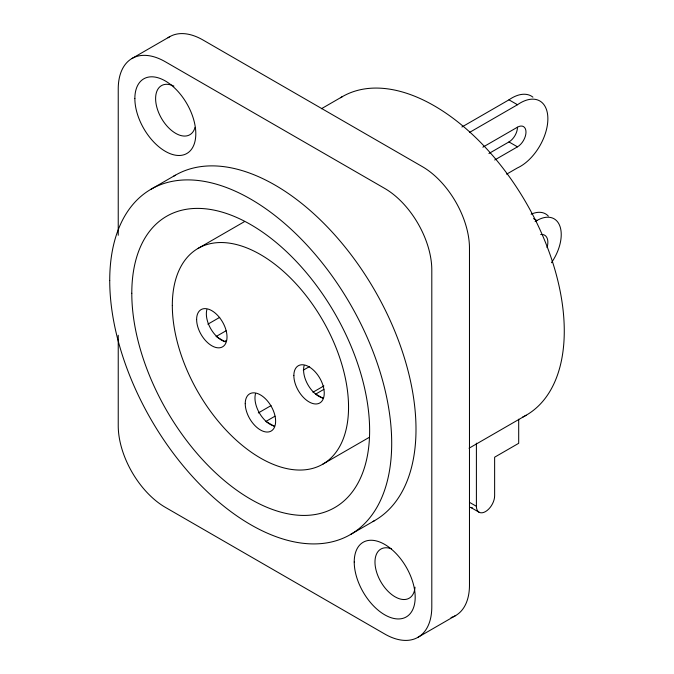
<?xml version="1.0" encoding="UTF-8"?>
<svg xmlns="http://www.w3.org/2000/svg" width="674" height="674" viewBox="0 0 674 674"><rect width="100%" height="100%" fill="white"/><g stroke="black" fill="none" stroke-linecap="round" stroke-linejoin="round"><path stroke-width="1.01" d="M132.028 58.461L169.705 36.708M151.018 189.242L175.324 175.206M321.414 108.733L342.274 96.685M198.122 248.377L244.435 221.645M461.909 126.998L508.971 99.828A38.89 22.453 -60 0 1 532.923 97.166M469.517 132.433L517.48 104.74A38.89 22.453 -60 0 1 547.869 118.776A38.89 22.453 -60 0 1 517.48 167.893L506.621 174.162M482.845 147.193L517.48 127.192A12.031 6.942 -60 0 1 525.99 132.104A12.031 6.942 -60 0 1 517.48 146.839L494.691 159.999M488.92 153.512L508.971 141.928A12.031 6.942 -60 0 0 517.48 127.192M207.87 324.194L219.716 317.353M216.068 336.537L226.051 330.782M226.397 340.404L224.577 341.448L216.918 337.034M535.105 221.569L536.925 220.516A34.374 19.849 -60 0 1 560.001 226.439A34.374 19.849 -60 0 1 551.442 262.725M303.275 370.152L309.652 366.471M258.302 412.96L271.066 405.588M312.955 392.234L323.891 385.916M274.975 416.203L265.901 421.444L274.411 426.356M323.891 389.361L315.735 394.079L323.385 398.494M322.736 464.209L369.04 437.477M469.045 448.218L526.183 415.226M350.396 534.575L374.702 520.547M418.006 637.292L455.683 615.539M508.971 99.828L517.48 104.74M508.971 141.928L517.48 146.839M533.522 218.553L536.925 220.516M469.593 502.391L476.4 506.317A12.89 7.439 -60 0 0 485.516 511.583A12.89 7.439 -60 0 0 494.632 495.794L494.632 457.199L518.694 443.307L518.694 419.211M479.071 512.223L470.562 507.311A12.89 7.439 -60 0 0 472.449 507.893M476.4 443.163L476.4 506.317M118.236 235.26L118.236 88.951A66.6 38.452 60 0 1 165.332 61.764L384.702 188.417A66.6 38.452 60 0 1 431.798 269.988L431.798 606.802A66.6 38.452 60 0 1 384.702 633.99L165.332 507.337A66.6 38.452 60 0 1 118.236 425.766L118.236 335.248M540.666 234.56A15.468 8.931 -60 0 1 547.035 247.585M531.137 214.214A34.374 19.849 -60 0 1 548.333 216.084M322.703 397.963A21.484 12.402 60 0 1 304.092 365.738M340.522 97.738A183.909 106.18 60 0 1 527.068 204.407A183.909 106.18 60 0 1 522.577 417.155M173.622 176.234A199.378 115.111 60 0 1 374.702 290.317A199.378 115.111 60 0 1 372.966 521.516M274.091 426.035A21.484 12.402 60 0 1 255.48 393.81M451.049 617.553A66.6 38.452 60 0 0 469.475 585.049L469.475 248.234A66.6 38.452 60 0 0 422.379 166.663L203.009 40.01A66.6 38.452 60 0 0 168.011 37.795M225.47 341.828A21.484 12.402 60 0 1 206.867 309.602M195.03 127.352A28.359 16.37 60 0 1 172.755 131.413A28.359 16.37 60 0 1 155.618 97.932A28.359 16.37 60 0 1 173.917 86.104M415.007 587.189A28.359 16.37 60 0 1 395.04 596.802A28.359 16.37 60 0 1 375.056 564.138A28.359 16.37 60 0 1 391.543 548.83M293.856 375.595A21.484 12.402 60 0 0 316.645 403.945A21.484 12.402 60 0 0 316.645 373.556A21.484 12.402 60 0 0 293.856 375.595M172.317 305.423A124.614 71.941 60 0 0 304.488 469.845A124.614 71.941 60 0 0 304.488 293.62A124.614 71.941 60 0 0 172.317 305.423M131.792 293.257A168.171 97.098 60 0 0 310.166 515.155A168.171 97.098 60 0 0 310.166 277.317A168.171 97.098 60 0 0 131.792 293.257M245.243 403.659A21.484 12.402 60 0 0 268.025 432.009A21.484 12.402 60 0 0 268.025 401.628A21.484 12.402 60 0 0 245.243 403.659M196.623 319.459A21.484 12.402 60 0 0 219.412 347.809A21.484 12.402 60 0 0 219.412 317.42A21.484 12.402 60 0 0 196.623 319.459M109.727 280.51A199.378 115.111 60 0 0 321.203 543.589A199.378 115.111 60 0 0 321.203 261.622A199.378 115.111 60 0 0 109.727 280.51M134.859 98.547A43.094 24.879 60 0 0 180.565 155.416A43.094 24.879 60 0 0 180.565 94.47A43.094 24.879 60 0 0 134.859 98.547M354.229 562.015A43.094 24.879 60 0 0 399.943 618.884A43.094 24.879 60 0 0 399.943 557.929A43.094 24.879 60 0 0 354.229 562.015"/></g></svg>
